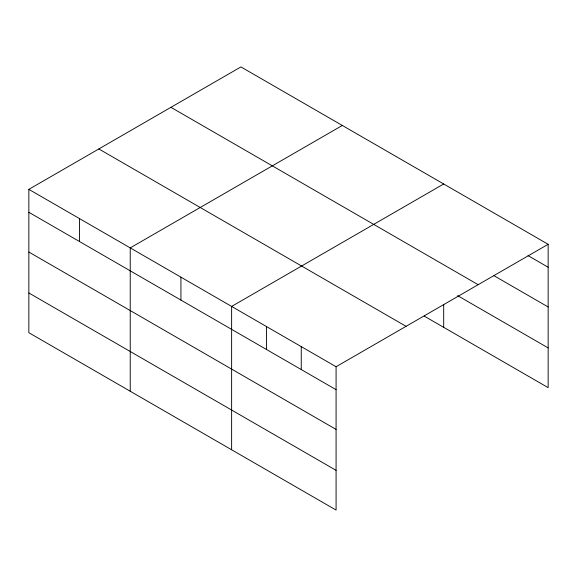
<?xml version="1.0" encoding="UTF-8"?>
<svg xmlns="http://www.w3.org/2000/svg" width="577" height="577" viewBox="0 0 577 577"><rect width="100%" height="100%" fill="white"/><g stroke="black" fill="none" stroke-linecap="round" stroke-linejoin="round"><path stroke-width="0.87" d="M424.196 316.081L548.15 387.643L548.15 244.295L240.919 66.918L28.85 189.357L28.85 332.705L336.081 510.082L336.081 366.734L28.85 189.357M342.305 125.454L130.236 247.886L130.236 391.242M443.691 183.984L231.622 306.423L231.622 449.779M336.081 366.734L548.15 244.295M528.034 255.618L548.15 267.238M493.984 275.698L548.15 306.971M170.936 107.322L478.167 284.699M457.619 295.64L548.15 347.909M98.833 148.953L406.064 326.33M28.85 212.293L336.081 389.67M28.85 252.034L336.081 429.411M28.85 292.972L336.081 470.349M443.691 304.382L443.691 327.339M301.259 346.626L301.259 369.568M266.444 326.524L266.444 349.467M180.926 277.155L180.926 300.098M79.539 218.618L79.539 241.561"/></g></svg>
